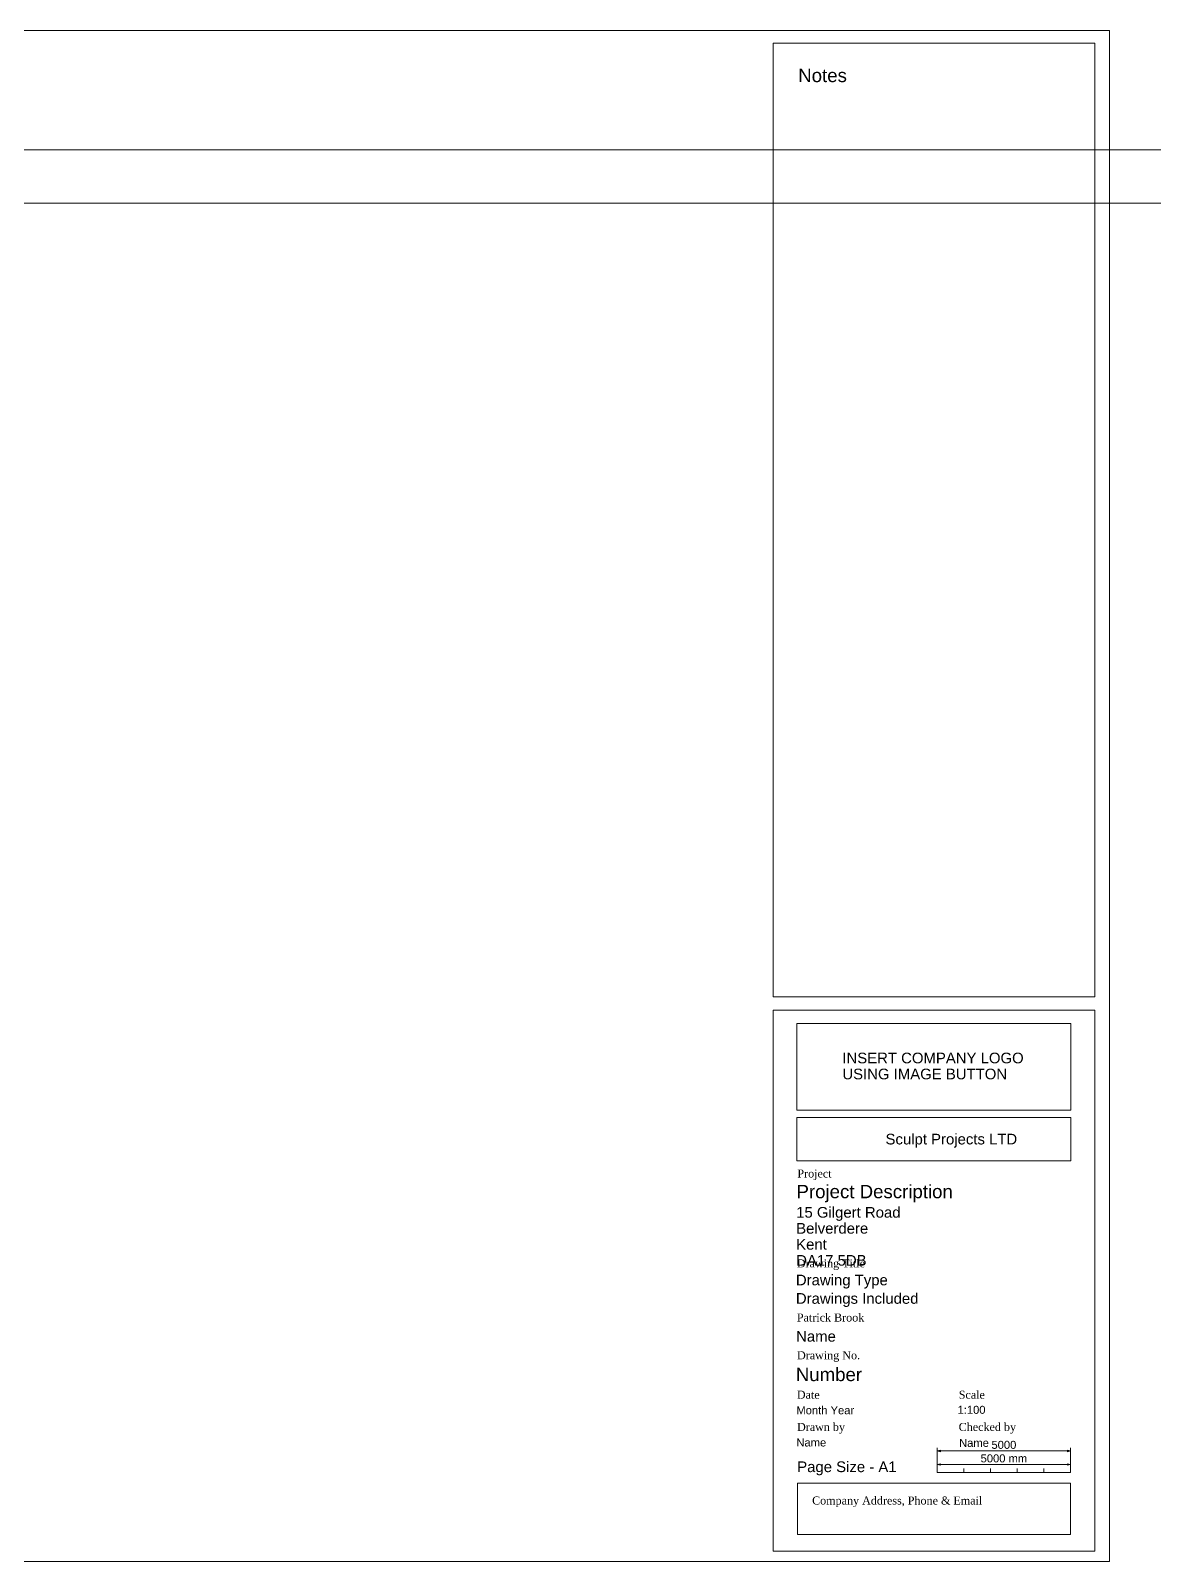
# Model space of a CAD drawing. Header units: millimetres. Extents: x -84100 to 168200, y 1000 to 58400.
# Drawn here: x 42638 to 84777, y 1000 to 58400 of the extents above; entities that cross this region are included whole.
import ezdxf
from ezdxf.enums import TextEntityAlignment as Align

# ---------------------------------------------------------------- set-up
doc = ezdxf.new("R2010")
doc.units = ezdxf.units.MM
doc.header["$LTSCALE"] = 100
doc.layers.add('Constructions', color=5, linetype='Continuous', true_color=0x0000ff)
doc.layers.add('Dimensions', color=7, linetype='Continuous')
doc.layers.add('Untitled', color=7, linetype='Continuous')
doc.styles.add('Arial_00007FFEBFFD5370_00007FFEBFFD5370', font='', dxfattribs={"height": 0.2})
doc.styles.add('Times New Roman_00007FFEBFFD5370_00007FFEBFFD5370', font='', dxfattribs={"height": 0.2})
doc.styles.get('Arial_00007FFEBFFD5370_00007FFEBFFD5370').set_extended_font_data('Arial')
doc.styles.get('Times New Roman_00007FFEBFFD5370_00007FFEBFFD5370').set_extended_font_data('Times New Roman')

# ---------------------------------------------------------------- blocks, each defined once
blk = doc.blocks.new('Block16')
at = {"layer": 'Untitled', "color": 7, "linetype": 'Continuous', "lineweight": 5, "style": 'Arial_00007FFEBFFD5370_00007FFEBFFD5370'}
for s, p in [('15 Gilgert Road', (0, 0)), ('Belverdere', (0, -600)), ('Kent', (0, -1200)), ('DA17 5DB', (0, -1800))]:
    blk.add_text(s, height=400, dxfattribs=at).set_placement(p)
blk = doc.blocks.new('Block40')
at = {"layer": 'Untitled', "color": 7, "linetype": 'Continuous', "lineweight": 5, "style": 'Arial_00007FFEBFFD5370_00007FFEBFFD5370'}
for s, p in [('INSERT COMPANY LOGO', (0, 0)), ('USING IMAGE BUTTON', (0, -600))]:
    blk.add_text(s, height=400, dxfattribs=at).set_placement(p)
blk = doc.blocks.new('Block51')
at = {"layer": 'Untitled', "color": 7, "linetype": 'Continuous', "lineweight": 5}
for p, q in [((0, -180), (0, 120)), ((0, 0), (120, 30)), ((0, 0), (5000.000658, 0)), ((120, -30), (0, 0)), ((120, 30), (120, -30)), ((4880.000658, -30), (4880.000658, 30)), ((4880.000658, 30), (5000.000658, 0)), ((5000.000658, 0), (4880.000658, -30)), ((5000.000658, -179.999978), (5000.000658, 120))]:
    blk.add_line(p, q, dxfattribs=at)
at = {"layer": 'Untitled', "color": 7, "linetype": 'Continuous', "lineweight": 5, "style": 'Arial_00007FFEBFFD5370_00007FFEBFFD5370'}
blk.add_text('5000 mm', height=300, dxfattribs=at).set_placement((2500.000329, 80), align=Align.CENTER)
blk = doc.blocks.new('Block56')
at = {"layer": 'Dimensions', "color": 7, "linetype": 'Continuous', "lineweight": 5}
for p, q in [((0, -537.24615), (0, 120)), ((0, 0), (120, 30)), ((0, 0), (5000, 0)), ((120, -30), (0, 0)), ((120, 30), (120, -30)), ((4880, -30), (4880, 30)), ((4880, 30), (5000, 0)), ((5000, 0), (4880, -30)), ((5000, -537.24615), (5000, 120))]:
    blk.add_line(p, q, dxfattribs=at)
at = {"layer": 'Dimensions', "color": 7, "linetype": 'Continuous', "lineweight": 5, "style": 'Arial_00007FFEBFFD5370_00007FFEBFFD5370'}
blk.add_text('5000', height=300, dxfattribs=at).set_placement((2500, 80), align=Align.CENTER)

msp = doc.modelspace()

# ---------------------------------------------------------------- linework, layer by layer
at = {"layer": 'Constructions', "color": 5, "linetype": 'Continuous', "lineweight": 5, "true_color": 0x0000ff}
for p, q in [((-84100, 53925.086384), (168200, 53925.086384)), ((-84100, 51925.086384), (168200, 51925.086384))]:
    msp.add_line(p, q, dxfattribs=at)
at = {"layer": 'Dimensions', "color": 7, "linetype": 'Continuous', "lineweight": 5}
msp.add_circle((78054.866419, 17642.711414), 0, dxfattribs=at)
at = {"layer": 'Untitled', "color": 7, "linetype": 'Continuous', "lineweight": 5}
for p, q in [((1000, 58400), (83100, 58400)), ((83100, 1000), (83100, 58400)), ((70484.040933, 57928.645604), (70484.040933, 22165.365604)), ((70484.040933, 57928.645604), (82538.660933, 57928.645604)), ((82538.660933, 57928.645604), (82538.660933, 22165.365604)), ((70484.040933, 22165.365604), (82538.660933, 22165.365604)), ((70484.040899, 1379.166098), (70484.040967, 21665.366964)), ((82538.660933, 21665.365929), (70484.040967, 21665.366962)), ((82538.660933, 1379.165064), (82538.660933, 21665.366447)), ((71366.210353, 21165.366825), (81646.589923, 21165.366825)), ((71366.210353, 21165.366825), (71366.210353, 17925.751414)), ((81646.589923, 21165.366825), (81646.589923, 17925.751414)), ((71366.210353, 17925.751414), (81646.589923, 17925.751414)), ((71366.210353, 17642.711414), (81646.589923, 17642.711414)), ((71366.210353, 17642.711414), (71366.210353, 16023.091414)), ((81646.589923, 17642.711414), (81646.589923, 16023.091414)), ((71366.210353, 16023.091414), (81646.589923, 16023.091414)), ((76634.031861, 4332.995869), (76634.031861, 4482.995869)), ((76634.031861, 4332.995869), (81634.031861, 4332.995869)), ((77634.031861, 4332.995869), (77634.031861, 4482.995869)), ((78634.031861, 4332.995869), (78634.031861, 4482.995869)), ((79634.031861, 4332.995869), (79634.031861, 4482.995869)), ((80634.031861, 4332.995869), (80634.031861, 4482.995869)), ((81634.031861, 4332.995869), (81634.031861, 4482.995869)), ((71392.029919, 3932.995985), (71392.02992, 2012.345091)), ((71392.02992, 3932.995985), (81634.031861, 3932.995465)), ((81634.031861, 3932.995465), (81634.031861, 2012.345091)), ((71392.02992, 2012.345091), (81634.031861, 2012.345091)), ((82538.660933, 1379.165064), (70484.040899, 1379.166098)), ((1000, 1000), (83100, 1000))]:
    msp.add_line(p, q, dxfattribs=at)

# ---------------------------------------------------------------- block references
at = {"color": 7, "linetype": 'Continuous', "lineweight": 5}
for name, p in [('Block40', (73076.97859, 19675.925277)), ('Block16', (71345.211298, 13888.08109)), ('Block51', (76634.031861, 4632.995869))]:
    msp.add_blockref(name, p, dxfattribs=at)
at = {"layer": 'Dimensions', "color": 7, "linetype": 'Continuous', "lineweight": 5}
msp.add_blockref('Block56', (76634.031861, 5140.24202), dxfattribs=at)

# ---------------------------------------------------------------- texts
at = {"layer": 'Untitled', "color": 7, "linetype": 'Continuous', "lineweight": 5}
for s, height, style, p in [('Notes', 500, 'Arial_00007FFEBFFD5370_00007FFEBFFD5370', (71422.182306, 56469.044433)), ('Sculpt Projects LTD', 400, 'Arial_00007FFEBFFD5370_00007FFEBFFD5370', (74696.03859, 16634.725277)), ('Project', 300, 'Times New Roman_00007FFEBFFD5370_00007FFEBFFD5370', (71389.616355, 15393.741887)), ('Project Description', 500, 'Arial_00007FFEBFFD5370_00007FFEBFFD5370', (71357.631298, 14617.213489)), ('Drawing Title^M^J', 300, 'Times New Roman_00007FFEBFFD5370_00007FFEBFFD5370', (71370.425869, 12024.2869)), ('Drawing Type', 400, 'Arial_00007FFEBFFD5370_00007FFEBFFD5370', (71334.411298, 11350.66642)), ('Drawings Included', 400, 'Arial_00007FFEBFFD5370_00007FFEBFFD5370', (71334.411298, 10659.6236)), ('Patrick Brook', 300, 'Times New Roman_00007FFEBFFD5370_00007FFEBFFD5370', (71370.425869, 9994.360301)), ('Name', 400, 'Arial_00007FFEBFFD5370_00007FFEBFFD5370', (71342.525869, 9238.532628)), ('Drawing No.', 300, 'Times New Roman_00007FFEBFFD5370_00007FFEBFFD5370', (71375.665869, 8577.977487)), ('Number', 500, 'Arial_00007FFEBFFD5370_00007FFEBFFD5370', (71331.731298, 7759.297077)), ('Date', 300, 'Times New Roman_00007FFEBFFD5370_00007FFEBFFD5370', (71370.625869, 7100.377487)), ('Scale', 300, 'Times New Roman_00007FFEBFFD5370_00007FFEBFFD5370', (77439.425869, 7100.377487)), ('Month Year', 300, 'Arial_00007FFEBFFD5370_00007FFEBFFD5370', (71353.325869, 6517.572628)), ('1:100', 300, 'Arial_00007FFEBFFD5370_00007FFEBFFD5370', (77395.765869, 6533.612628)), ('Drawn by', 300, 'Times New Roman_00007FFEBFFD5370_00007FFEBFFD5370', (71376.825869, 5890.877487)), ('Checked by', 300, 'Times New Roman_00007FFEBFFD5370_00007FFEBFFD5370', (77438.965869, 5890.877487)), ('Name', 300, 'Arial_00007FFEBFFD5370_00007FFEBFFD5370', (71353.325869, 5308.272628)), ('Name', 300, 'Arial_00007FFEBFFD5370_00007FFEBFFD5370', (77453.905869, 5293.832628)), ('Page Size - A1', 400, 'Arial_00007FFEBFFD5370_00007FFEBFFD5370', (71384.143261, 4347.754287)), ('Company Address, Phone & Email', 300, 'Times New Roman_00007FFEBFFD5370_00007FFEBFFD5370', (71942.561284, 3132.047976))]:
    msp.add_text(s, height=height, dxfattribs=dict(at, style=style)).set_placement(p)

doc.saveas('drawing.dxf')
